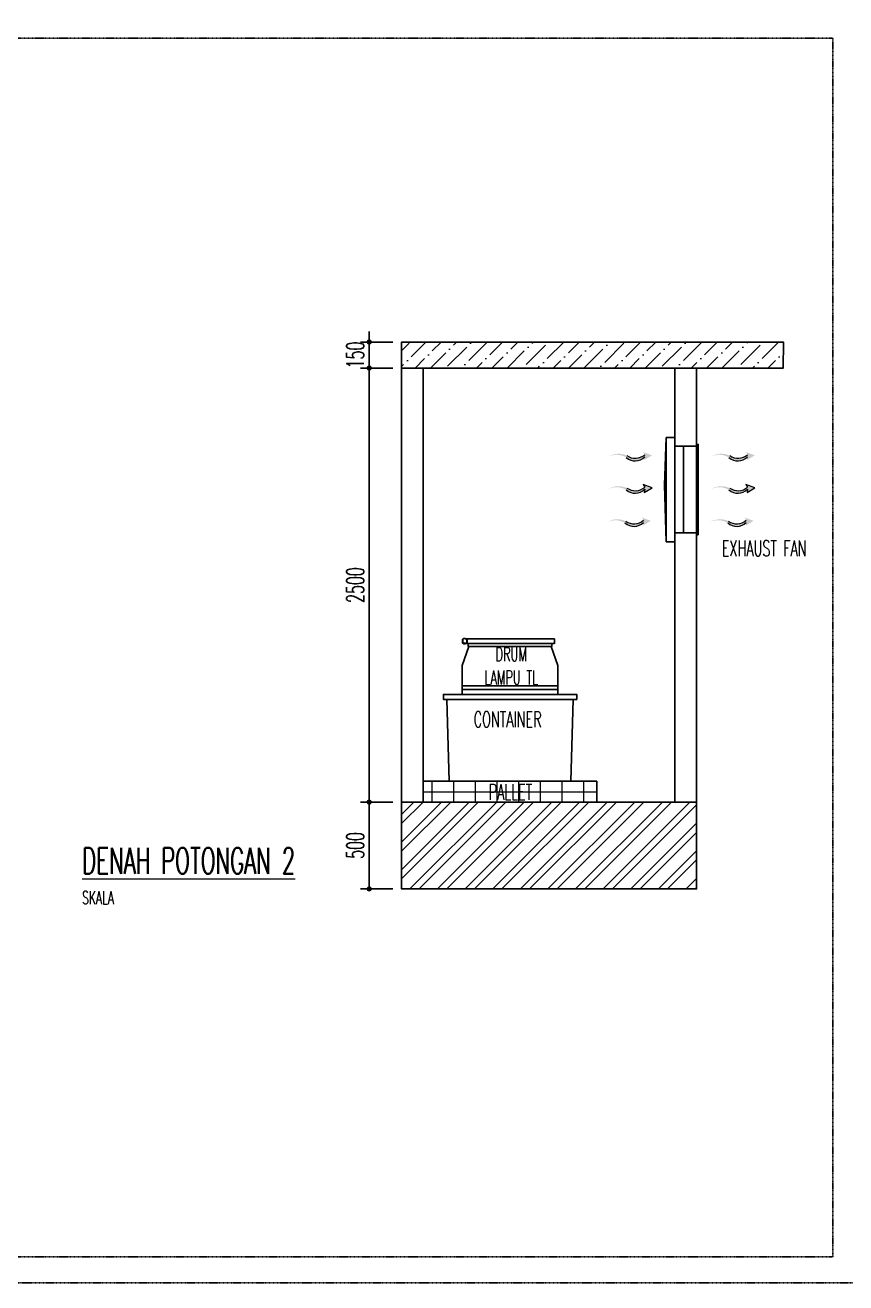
# Model space of a CAD drawing. Header units: millimetres. Extents: x 43312 to 271118, y 7927 to 51490.
# Drawn here: x 180340 to 185070, y 15735 to 22979 of the extents above; entities that cross this region are included whole.
import ezdxf

# ---------------------------------------------------------------- set-up
doc = ezdxf.new("R2010")
doc.units = ezdxf.units.MM
doc.header["$MEASUREMENT"] = 0
doc.linetypes.add('DASHDOT', pattern=[1, 0.5, -0.25, 0, -0.25])
doc.layers.add('C NOTASI', color=3, linetype='Continuous', lineweight=5)
doc.layers.add('inst ME', color=7, linetype='Continuous', lineweight=13)
doc.styles.add('300', font='rs.shx', dxfattribs={"width": 0.6, "height": 100})
doc.dimstyles.new('300', dxfattribs={"dimtxt": 50, "dimasz": 30, "dimexe": 50, "dimexo": 50, "dimgap": 30, "dimtad": 2, "dimdec": 0, "dimzin": 0, "dimtxsty": '300', "dimblk": 'DOT', "dimcen": 0.2, "dimclrd": 1, "dimclre": 1, "dimclrt": 3, "dimadec": 0, "dimazin": 0, "dimtfac": 1, "dimtdec": 0, "dimtix": 1, "dimtmove": 0, "dimatfit": 3, "dimfxl": 1, "dimtolj": 1, "dimtzin": 0, "dimarcsym": 0})

# ---------------------------------------------------------------- blocks, each defined once
blk = doc.blocks.new('_Dot')
at = {"color": 0, "lineweight": -2}
blk.add_line((-0.5, 0), (-1, 0), dxfattribs=at)
at = {"color": 0, "const_width": 0.5}
blk.add_lwpolyline([(-0.25, 0, 1), (0.25, 0, 1)], format="xyb", close=True, dxfattribs=at)
blk = doc.blocks.new('*D100')
at = {"color": 1, "lineweight": -2, "transparency": 16777216}
for p, q in [((182459.5, 18504.3), (182273, 18504.3)), ((182323, 18034.3), (182323, 18474.3)), ((182459.5, 18004.3), (182273, 18004.3))]:
    blk.add_line(p, q, dxfattribs=at)
at = {"layer": 'Defpoints', "color": 0, "transparency": 16777216}
for p in [(182323, 18504.3), (182509.5, 18504.3), (182509.5, 18004.3)]:
    blk.add_point(p, dxfattribs=at)
at = {"color": 1, "lineweight": -2, "transparency": 16777216, "xscale": 30, "yscale": 30, "zscale": 30}
for p, rotation in [((182323, 18504.3), 90), ((182323, 18004.3), 270)]:
    blk.add_blockref('_Dot', p, dxfattribs=dict(at, rotation=rotation))
at = {"color": 3, "transparency": 16777216, "insert": (182243, 18254.3), "char_height": 100, "attachment_point": 5, "rotation": 90, "style": '300'}
blk.add_mtext('\\A1;500', dxfattribs=at)
blk = doc.blocks.new('*D101')
at = {"color": 1, "lineweight": -2, "transparency": 16777216}
for p, q in [((182459.5, 21004.3), (182273, 21004.3)), ((182323, 18534.3), (182323, 20974.3)), ((182459.5, 18504.3), (182273, 18504.3))]:
    blk.add_line(p, q, dxfattribs=at)
at = {"layer": 'Defpoints', "color": 0, "transparency": 16777216}
for p in [(182323, 21004.3), (182509.5, 21004.3), (182509.5, 18504.3)]:
    blk.add_point(p, dxfattribs=at)
at = {"color": 1, "lineweight": -2, "transparency": 16777216, "xscale": 30, "yscale": 30, "zscale": 30}
for p, rotation in [((182323, 21004.3), 90), ((182323, 18504.3), 270)]:
    blk.add_blockref('_Dot', p, dxfattribs=dict(at, rotation=rotation))
at = {"color": 3, "transparency": 16777216, "insert": (182243, 19754.3), "char_height": 100, "attachment_point": 5, "rotation": 90, "style": '300'}
blk.add_mtext('\\A1;2500', dxfattribs=at)
blk = doc.blocks.new('*D102')
at = {"color": 1, "lineweight": -2, "transparency": 16777216}
for p, q in [((182459.5, 21154.3), (182273, 21154.3)), ((182323, 21184.3), (182323, 21214.3)), ((182323, 21154.3), (182323, 21004.3)), ((182459.5, 21004.3), (182273, 21004.3)), ((182323, 20974.3), (182323, 20944.3))]:
    blk.add_line(p, q, dxfattribs=at)
at = {"layer": 'Defpoints', "color": 0, "transparency": 16777216}
for p in [(182509.5, 21154.3), (182323, 21004.3), (182509.5, 21004.3)]:
    blk.add_point(p, dxfattribs=at)
at = {"color": 1, "lineweight": -2, "transparency": 16777216, "xscale": 30, "yscale": 30, "zscale": 30}
for p, rotation in [((182323, 21154.3), 270), ((182323, 21004.3), 90)]:
    blk.add_blockref('_Dot', p, dxfattribs=dict(at, rotation=rotation))
at = {"color": 3, "transparency": 16777216, "insert": (182243, 21079.3), "char_height": 100, "attachment_point": 5, "rotation": 90, "style": '300'}
blk.add_mtext('\\A1;150', dxfattribs=at)

msp = doc.modelspace()

# ---------------------------------------------------------------- hatches: boundary and pattern name
at = {"layer": 'inst ME'}
h = msp.add_hatch(dxfattribs=at)
h.set_pattern_fill('ANSI36', color=4, scale=500)
h.set_pattern_definition([(45, (118096.63, 0), (33.14563, 121.53398), [156.25, -31.25, 0, -31.25])])
h.paths.add_polyline_path([(184710.5, 21154.3), (184209.5, 21154.3), (182509.5, 21154.3), (182509.5, 21004.3), (184209.5, 21004.3), (184709.5, 21004.3)])
h = msp.add_hatch(color=4, dxfattribs=at)
h.dxf.hatch_style = 1
h.paths.add_polyline_path([(183908.6, 20474.3), (183911.2, 20493, -0.398617), (183804.2, 20489.2, 0.256098), (183700.6, 20493.8, -0.254419), (183808.3, 20499.8, 0.347199), (183911.2, 20505), (183902, 20520.5), (183953, 20501.6)])
h = msp.add_hatch(color=4, dxfattribs=at)
h.dxf.hatch_style = 1
h.paths.add_polyline_path([(184500.8, 20474.3), (184503.4, 20493, -0.398617), (184396.4, 20489.2, 0.256098), (184292.8, 20493.8, -0.254419), (184400.5, 20499.8, 0.347199), (184503.4, 20505), (184494.2, 20520.5), (184545.2, 20501.6)])
h = msp.add_hatch(color=4, dxfattribs=at)
h.dxf.hatch_style = 1
h.paths.add_polyline_path([(183908.6, 20287.5), (183911.2, 20306.2, -0.398617), (183804.2, 20302.4, 0.256098), (183700.6, 20307, -0.254419), (183808.3, 20313, 0.347199), (183911.2, 20318.2), (183902, 20333.7), (183953, 20314.8)])
h = msp.add_hatch(color=4, dxfattribs=at)
h.dxf.hatch_style = 1
h.paths.add_polyline_path([(184500.8, 20287.5), (184503.4, 20306.2, -0.398617), (184396.4, 20302.4, 0.256098), (184292.8, 20307, -0.254419), (184400.5, 20313, 0.347199), (184503.4, 20318.2), (184494.2, 20333.7), (184545.2, 20314.8)])
h = msp.add_hatch(color=4, dxfattribs=at)
h.dxf.hatch_style = 1
h.paths.add_polyline_path([(183901.5, 20097), (183904.1, 20115.7, -0.398617), (183797.2, 20111.9, 0.256098), (183693.5, 20116.5, -0.254419), (183801.2, 20122.5, 0.347199), (183904.1, 20127.7), (183895, 20143.2), (183946, 20124.3)])
h = msp.add_hatch(color=4, dxfattribs=at)
h.dxf.hatch_style = 1
h.paths.add_polyline_path([(184493.7, 20097), (184496.3, 20115.7, -0.398617), (184389.4, 20111.9, 0.256098), (184285.8, 20116.5, -0.254419), (184393.5, 20122.5, 0.347199), (184496.3, 20127.7), (184487.2, 20143.2), (184538.2, 20124.3)])
h = msp.add_hatch(dxfattribs=at)
h.set_pattern_fill('ANSI37', color=129, scale=1000, angle=45)
h.set_pattern_definition([(90, (123059.96, -1312), (-125, 0), []), (180, (123059.96, -1312), (-7e-15, -125), [])])
h.paths.add_polyline_path([(182634.5, 18624.3), (183634.5, 18624.3), (183634.5, 18504.3), (182634.5, 18504.3)])
h.paths.add_polyline_path([(183300.7, 18495), (182972.9, 18495), (182972.9, 18630), (183300.7, 18630)], flags=9)
h = msp.add_hatch(dxfattribs=at)
h.set_pattern_fill('ANSI32', color=129, scale=300)
h.set_pattern_definition([(45, (118096.63, 0), (-79.54951, 79.54951), []), (45, (118149.66, 0), (-79.54951, 79.54951), [])])
h.paths.add_polyline_path([(184209.5, 18504.3), (182509.5, 18504.3), (182509.5, 18004.3), (184209.5, 18004.3)])

# ---------------------------------------------------------------- linework, layer by layer
at = {"linetype": 'DASHDOT'}
for points in [[(175610.1, 15735.3), (185145.1, 15735.3), (185145.1, 23054.3), (175610.1, 23054.3)], [(175760.1, 15885.3), (184995.1, 15885.3), (184995.1, 22904.3), (175760.1, 22904.3)]]:
    msp.add_lwpolyline(points, close=True, dxfattribs=at)
for points in [[(184209.5, 18004.3), (182509.5, 18004.3), (182509.5, 21154.3), (184209.5, 21154.3), (184710.5, 21154.3), (184709.5, 21004.3), (184209.5, 21004.3), (184209.5, 18004.3)], [(182509.5, 18004.3), (182509.5, 21004.3)], [(184209.5, 21004.3), (182509.5, 21004.3)], [(182634.5, 18504.3), (182634.5, 21004.3)], [(184084.5, 18504.3), (184084.5, 21004.3)], [(184209.5, 18004.3), (184209.5, 20854.3)], [(184034.5, 20604.3), (184024.5, 20329.3), (184034.5, 20004.3)], [(184084.5, 20554.3), (184084.5, 20564.3), (184084.5, 20604.3), (184034.5, 20604.3), (184034.5, 20054.3), (184034.5, 20004.3), (184084.5, 20004.3), (184084.5, 20054.3), (184084.5, 20554.3)], [(184134.5, 20554.3), (184134.5, 20054.3), (184084.5, 20054.3), (184084.5, 20554.3), (184134.5, 20554.3)], [(184134.5, 20554.3), (184209.5, 20554.3)], [(184209.5, 20554.3), (184209.5, 20564.3), (184219.5, 20564.3), (184219.5, 20044.3)], [(184219.5, 20044.3), (184209.5, 20044.3), (184209.5, 20554.3)], [(184134.5, 20054.3), (184209.5, 20054.3)], [(183372.2, 19401.3), (183375.3, 19401.3), (183375.3, 19405.9), (183377.3, 19417.1), (183387.8, 19417.1), (183390.9, 19418.9), (183390.9, 19442.8), (183387.8, 19444.6), (182881.3, 19444.6), (182879.6, 19443.6), (182878.7, 19443.6), (182878.7, 19443.8), (182878.7, 19443.9), (182878.6, 19444.7), (182878.5, 19445.1), (182878.4, 19445.5), (182878.3, 19445.8), (182878.1, 19446.2), (182877.9, 19446.6), (182877.8, 19446.8), (182877.3, 19447), (182877.1, 19447.2), (182877, 19447.2), (182876.4, 19447.2), (182868.4, 19447.2), (182868, 19447.2), (182867.7, 19447.2), (182867.5, 19447.1), (182867.2, 19446.9), (182866.9, 19446.7), (182866.7, 19446.4), (182866.6, 19446.2), (182866.5, 19446), (182866.4, 19445.6), (182866.3, 19445.4), (182866.2, 19445), (182866.2, 19444.7), (182866.1, 19444.3), (182866.1, 19443.8), (182866.1, 19443.6), (182861, 19443.6), (182861, 19443.6), (182860.9, 19443.6), (182860.9, 19443.5), (182860.8, 19443.5), (182860.8, 19443.4), (182860.7, 19443.4), (182860.7, 19443.4), (182860.7, 19443.3), (182860.7, 19443.2), (182860.7, 19443.1), (182860.7, 19443.1), (182860.7, 19419.6), (182860.7, 19419.5), (182860.7, 19419.3), (182860.8, 19419.2), (182860.9, 19419.1), (182861, 19419), (182861.1, 19419), (182861.1, 19419), (182866.1, 19419), (182887.9, 19419), (182888, 19419), (182888, 19419), (182888.1, 19419.1), (182888.2, 19419.2), (182888.3, 19419.3), (182888.3, 19419.3), (182888.3, 19419.4), (182888.3, 19419.5), (182888.3, 19419.6), (182888.3, 19419.6), (182888.3, 19443.1), (182888.3, 19443.2), (182888.3, 19443.3), (182888.3, 19443.3), (182888.3, 19443.3), (182888.3, 19443.4), (182888.2, 19443.4), (182888.2, 19443.4), (182888.2, 19443.5), (182888.1, 19443.5), (182888.1, 19443.5), (182888.1, 19443.6), (182888, 19443.6), (182888, 19443.6), (182887.9, 19443.6), (182879.6, 19443.6), (182878.7, 19443.6)], [(182888.3, 19419.6), (182860.7, 19419.6)], [(182860.7, 19419.4), (182888.3, 19419.4)], [(182888.3, 19419.3), (182860.7, 19419.3)], [(182860.8, 19419.1), (182888.2, 19419.1)], [(182888.1, 19419.1), (182860.9, 19419.1)], [(182863, 19443.6), (182862.8, 19443.6), (182862.7, 19443.6), (182862.6, 19443.5), (182862.5, 19443.4), (182862.5, 19443.3), (182862.5, 19443.2), (182862.5, 19443.1), (182862.5, 19442.9), (182862.5, 19419.6), (182862.5, 19419.4), (182862.5, 19419.3), (182862.6, 19419.1), (182862.7, 19419.1), (182862.8, 19419), (182862.9, 19419)], [(182866.1, 19419), (182866.2, 19418.1), (182866.4, 19417.2), (182866.7, 19416.3), (182867.1, 19415.7), (182867.4, 19415.5), (182867.8, 19415.2), (182868.3, 19415.1), (182869.4, 19415.1), (182871.8, 19415.1), (182873.3, 19415.1), (182876.4, 19415.1), (182876.7, 19415.1), (182877.4, 19415.6), (182877.8, 19416), (182878, 19416.4), (182878.2, 19416.8), (182878.4, 19417.3), (182878.5, 19417.8), (182878.6, 19418.4), (182878.6, 19418.6), (182878.4, 19418.8), (182878.2, 19418.9), (182878.1, 19418.9), (182878.1, 19419)], [(183377.3, 19417.1), (182885, 19417.1), (182882.4, 19419)], [(182885.4, 19443.6), (182885.4, 19443.5), (182885.4, 19443.5), (182885.4, 19443.5), (182885.3, 19443.4), (182885.3, 19443.4), (182885.3, 19443.3), (182885.3, 19443.2), (182885.3, 19443), (182885.3, 19442.3), (182885.3, 19419.6), (182885.3, 19419.4), (182885.3, 19419.2), (182885.4, 19419.1), (182885.4, 19419.1), (182885.4, 19419.1)], [(182885.7, 19443.6), (182885.7, 19443.5), (182885.7, 19443.5), (182885.7, 19443.4), (182885.8, 19443.4), (182885.8, 19443.4), (182885.8, 19443.3), (182885.8, 19443.1), (182885.8, 19443), (182885.8, 19442.3), (182885.8, 19419.6), (182885.8, 19419.4), (182885.8, 19419.3), (182885.7, 19419.2), (182885.7, 19419.1), (182885.7, 19419.1)], [(182886.1, 19443.6), (182886.2, 19443.5), (182886.2, 19443.5), (182886.3, 19443.4), (182886.3, 19443.3), (182886.3, 19443.3), (182886.3, 19443.2), (182886.3, 19443.1), (182886.4, 19443), (182886.4, 19442.3), (182886.4, 19419.6), (182886.3, 19419.4), (182886.3, 19419.3), (182886.2, 19419.1), (182886.2, 19419.1), (182886.1, 19419.1)], [(182886.5, 19443.6), (182886.6, 19443.5), (182886.6, 19443.5), (182886.7, 19443.4), (182886.7, 19443.3), (182886.7, 19443.3), (182886.7, 19443.2), (182886.7, 19443.1), (182886.7, 19443), (182886.7, 19442.3), (182886.7, 19419.6), (182886.7, 19419.4), (182886.7, 19419.3), (182886.6, 19419.1), (182886.6, 19419.1), (182886.5, 19419.1)], [(182886.9, 19443.6), (182887, 19443.5), (182887, 19443.5), (182887, 19443.4), (182887, 19443.3), (182887.1, 19443.3), (182887.1, 19443.2), (182887.1, 19443.1), (182887.1, 19443), (182887.1, 19442.3), (182887.1, 19419.6), (182887.1, 19419.4), (182887, 19419.3), (182887, 19419.1), (182886.9, 19419.1), (182886.9, 19419.1)], [(182887.2, 19443.6), (182887.3, 19443.5), (182887.3, 19443.5), (182887.4, 19443.4), (182887.4, 19443.3), (182887.4, 19443.3), (182887.4, 19443.2), (182887.4, 19443.1), (182887.4, 19443), (182887.4, 19442.3), (182887.4, 19419.6), (182887.4, 19419.4), (182887.4, 19419.3), (182887.3, 19419.1), (182887.3, 19419.1), (182887.2, 19419.1)], [(182887.5, 19443.6), (182887.6, 19443.5), (182887.6, 19443.5), (182887.6, 19443.4), (182887.7, 19443.3), (182887.7, 19443.3), (182887.7, 19443.2), (182887.7, 19443.1), (182887.7, 19443), (182887.7, 19442.3), (182887.7, 19419.6), (182887.7, 19419.4), (182887.7, 19419.3), (182887.6, 19419.1), (182887.6, 19419.1), (182887.5, 19419.1)], [(182887.7, 19443.6), (182887.8, 19443.5), (182887.8, 19443.5), (182887.9, 19443.4), (182887.9, 19443.3), (182887.9, 19443.3), (182888, 19443.2), (182888, 19443.1), (182888, 19443), (182888, 19442.3), (182888, 19419.6), (182887.9, 19419.4), (182887.9, 19419.3), (182887.8, 19419.1), (182887.8, 19419.1), (182887.7, 19419.1)], [(182887.9, 19443.6), (182888, 19443.5), (182888, 19443.5), (182888.1, 19443.4), (182888.1, 19443.3), (182888.1, 19443.3), (182888.2, 19443.2), (182888.2, 19443.1), (182888.2, 19443), (182888.2, 19442.3), (182888.2, 19419.6), (182888.1, 19419.4), (182888.1, 19419.3), (182888, 19419.1), (182888, 19419.1), (182887.9, 19419.1)], [(182891.7, 19417.1), (182893.8, 19405.9), (182893.8, 19401.3), (183375.3, 19401.3)], [(183409.6, 19174), (183409.6, 19291), (183372.2, 19401.3), (182896.9, 19401.3), (182859.5, 19291), (182859.5, 19174), (183409.6, 19174)], [(183409.6, 19124.3), (183409.6, 19152.5), (182859.5, 19152.5), (182859.5, 19124.3)], [(183409.6, 19124.3), (183409.6, 19152.5)], [(182770.4, 19095.3), (182750.4, 19095.3), (182750.4, 19124.3), (183499.5, 19124.3)], [(183484.5, 19124.3), (183499.5, 19124.3), (182784.5, 19124.3), (182769.5, 19124.3), (182784.5, 19124.3)], [(183498.7, 19095.3), (183518.7, 19095.3), (183518.7, 19124.3), (182769.5, 19124.3)], [(182770.4, 19095.3), (182784.5, 18624.3)], [(182770.4, 19095.3), (183498.7, 19095.3)], [(183498.7, 19095.3), (183484.5, 18624.3)], [(183634.5, 18504.3), (183634.5, 18624.3), (182634.5, 18624.3)], [(182784.5, 18624.3), (183484.5, 18624.3)], [(182509.5, 18004.3), (182509.5, 18504.3), (184209.5, 18504.3), (184209.5, 18004.3), (182509.5, 18004.3)]]:
    msp.add_lwpolyline(points)
msp.add_lwpolyline([(182858.3, 19174), (183410.7, 19174), (183410.7, 19152.5), (182858.3, 19152.5)], close=True)
at = {"layer": 'inst ME'}
for points in [[(183911.2, 20306.2), (183908.6, 20287.5), (183953, 20314.8), (183902, 20333.7), (183911.2, 20318.2)], [(184503.4, 20306.2), (184500.8, 20287.5), (184545.2, 20314.8), (184494.2, 20333.7), (184503.4, 20318.2)]]:
    msp.add_lwpolyline(points, dxfattribs=at)
for centre, radius, start, end in [((183856.5, 20567.5), 83.1, 234.57355, 311.16144), ((184448.7, 20567.5), 83.1, 234.57355, 311.16144), ((183855.7, 20547.5), 77.8, 228.5633, 315.49558), ((184447.9, 20547.5), 77.8, 228.5633, 315.49558), ((183855.7, 20360.7), 77.8, 228.5633, 315.49558), ((183856.5, 20380.8), 83.1, 234.57355, 311.16144), ((184447.9, 20360.7), 77.8, 228.5633, 315.49558), ((184448.7, 20380.8), 83.1, 234.57355, 311.16144), ((183848.6, 20170.2), 77.8, 228.5633, 315.49558), ((183849.4, 20190.2), 83.1, 234.57355, 311.16144), ((184440.8, 20170.2), 77.8, 228.5633, 315.49558), ((184441.6, 20190.2), 83.1, 234.57355, 311.16144)]:
    msp.add_arc(centre, radius, start, end, dxfattribs=at)

# ---------------------------------------------------------------- texts
at = {"layer": 'C NOTASI', "color": 3, "width": 569.052, "attachment_point": 5, "style": '300'}
for s, insert, char_height in [('\\A1;EXHAUST FAN', (184599.3, 19966.2), 90), ('\\A1;DRUM\\PLAMPU TL', (183141.6, 19289), 80), ('\\A1;CONTAINER', (183120.7, 18980.9), 90), ('\\A1;PALLET', (183136.8, 18562.5), 90)]:
    msp.add_mtext(s, dxfattribs=dict(at, insert=insert, char_height=char_height))
at = {"layer": 'inst ME', "color": 3, "insert": (182765.3, 18079.2), "char_height": 150, "width": 4192.106, "attachment_point": 5, "style": '300'}
msp.add_mtext('\\A1;\\pxql;{\\LDENAH POTONGAN 2\\P\\H0.5x;\\lSKALA}', dxfattribs=at)

# ---------------------------------------------------------------- dimensions: what is measured, and where the dimension line sits
for base, p1, p2, picture, middle in [((182323, 21004.3), (182509.5, 21154.3), (182509.5, 21004.3), '*D102', (182243, 21079.3)), ((182323, 21004.3), (182509.5, 18504.3), (182509.5, 21004.3), '*D101', (182243, 19754.3)), ((182323, 18504.3), (182509.5, 18004.3), (182509.5, 18504.3), '*D100', (182243, 18254.3))]:
    dim = msp.add_linear_dim(base=base, p1=p1, p2=p2, angle=90, dimstyle='300')
    dim.commit()
    dim.dimension.update_dxf_attribs({"geometry": picture, "text_midpoint": middle})

doc.saveas('drawing.dxf')
